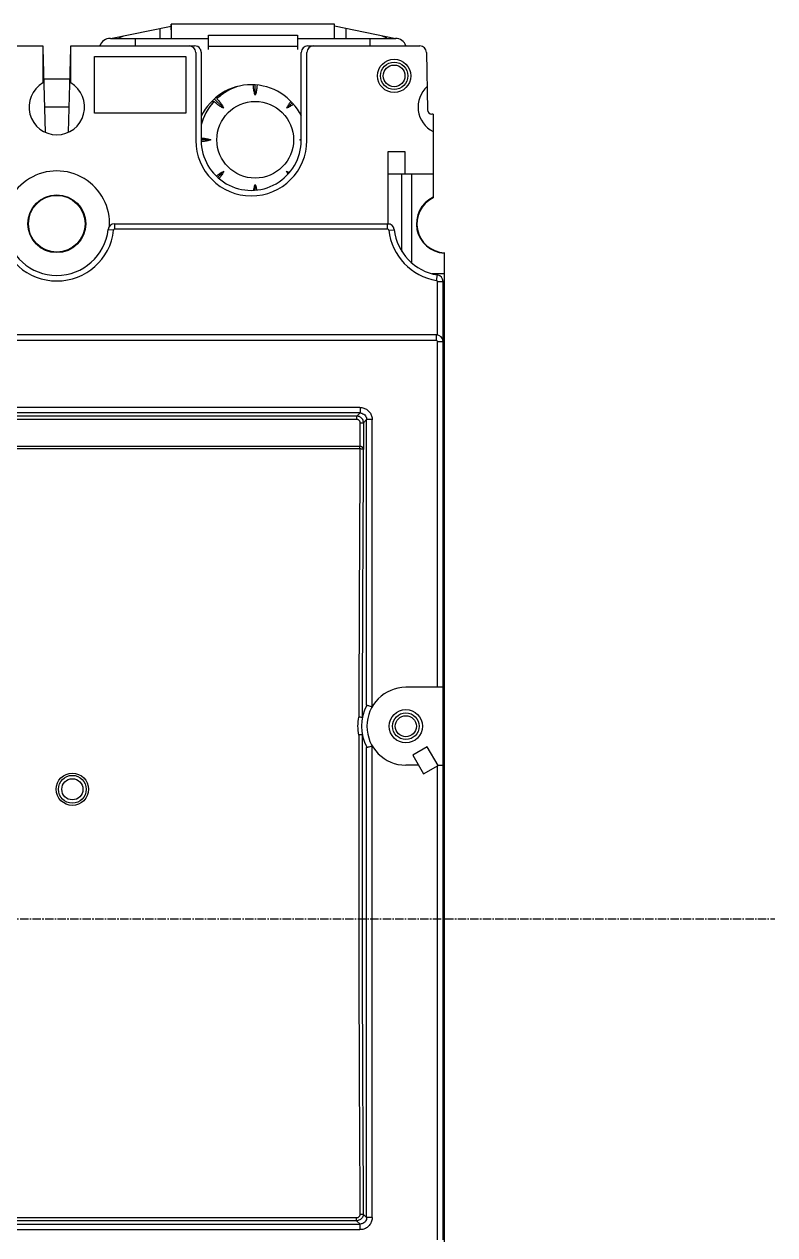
# Model space of a CAD drawing. Extents: x 0 to 148, y 0 to 208.
# Drawn here: x 80.4 to 148, y 74.4 to 183.3 of the extents above; entities that cross this region are included whole.
import ezdxf

# ---------------------------------------------------------------- set-up
doc = ezdxf.new("R2010")
doc.units = 0
doc.linetypes.add('AXES2', pattern=[1.125, 0.75, -0.125, 0.125, -0.125])
doc.layers.add('AXE', color=80, linetype='AXES2')

# ---------------------------------------------------------------- blocks, each defined once
blk = doc.blocks.new('dgjhfdjhfjkkhg')
for p, q in [((8665.81, -2426.28), (8671.28, -2425.18)), ((8670.28, -2426.28), (8670.28, -2425.39)), ((8671.28, -2425), (8671.28, -2426.28)), ((8685.98, -2425), (8671.28, -2425)), ((8671.28, -2425.16), (8671.28, -2425)), ((8674.63, -2427.27), (8674.63, -2426)), ((8674.63, -2426), (8682.63, -2426)), ((8682.63, -2426), (8682.63, -2427.27)), ((8685.98, -2426.28), (8685.98, -2425)), ((8685.98, -2425.16), (8685.98, -2425)), ((8685.98, -2425.16), (8691.5, -2426.28)), ((8686.98, -2425.38), (8686.98, -2426.28)), ((8648.58, -2426.95), (8659.74, -2426.95)), ((8659.74, -2426.95), (8659.74, -2430.29)), ((8662.24, -2430.29), (8662.24, -2426.95)), ((8662.24, -2426.95), (8673.38, -2426.95)), ((8665.81, -2426.28), (8674.63, -2426.28)), ((8668.08, -2426.95), (8668.08, -2426.28)), ((8682.63, -2427), (8674.63, -2427)), ((8682.63, -2426.28), (8691.46, -2426.28)), ((8683.58, -2426.95), (8693.65, -2426.95)), ((8689.18, -2426.95), (8689.18, -2426.28)), ((8659.74, -2427.18), (8659.93, -2434.7)), ((8662.04, -2434.7), (8662.24, -2427.16)), ((8664.39, -2433), (8664.39, -2427.9)), ((8664.39, -2427.9), (8672.59, -2427.9)), ((8672.59, -2427.9), (8672.59, -2433)), ((8673.49, -2427.55), (8673.49, -2435.45)), ((8673.89, -2427.23), (8673.98, -2427.55)), ((8673.98, -2427.55), (8673.98, -2435.45)), ((8682.98, -2435.45), (8682.98, -2427.55)), ((8683.49, -2435.45), (8683.49, -2427.55)), ((8694.25, -2427.54), (8694.34, -2432.71)), ((8662.16, -2429.95), (8659.81, -2429.95)), ((8678.84, -2431.4), (8678.84, -2430.49)), ((8659.87, -2432.45), (8662.1, -2432.45)), ((8674.96, -2431.93), (8675.07, -2432.04)), ((8675.09, -2431.98), (8675, -2431.89)), ((8676.01, -2432.57), (8675.16, -2431.73)), ((8675.35, -2431.59), (8675.42, -2431.66)), ((8675.48, -2431.63), (8675.39, -2431.55)), ((8681.67, -2432.57), (8682.16, -2432.09)), ((8672.59, -2433), (8664.39, -2433)), ((8694.84, -2433.1), (8694.74, -2433.1)), ((8694.84, -2433.1), (8694.84, -2440.62)), ((8674.84, -2435.4), (8673.98, -2435.4)), ((8682.84, -2435.4), (8682.98, -2435.4)), ((8690.79, -2442.95), (8690.79, -2436.45)), ((8690.79, -2436.45), (8692.29, -2436.45)), ((8692.29, -2436.45), (8692.29, -2438.45)), ((8676.01, -2438.23), (8675.47, -2438.77)), ((8681.84, -2438.41), (8681.67, -2438.23)), ((8690.79, -2438.45), (8694.84, -2438.45)), ((8692.04, -2445.44), (8692.04, -2438.45)), ((8692.94, -2446.46), (8692.94, -2438.45)), ((8678.84, -2439.91), (8678.84, -2439.41)), ((8666.2, -2443.45), (8666.2, -2442.95)), ((8666.2, -2442.95), (8690.99, -2442.95)), ((8690.75, -2443.45), (8666.2, -2443.45)), ((8690.75, -2443.45), (8690.75, -2442.95)), ((8690.99, -2442.95), (8690.99, -2443)), ((8666.1, -2443.54), (8665.61, -2443.49)), ((8690.85, -2443.54), (8691.35, -2443.49)), ((8695.84, -2445.55), (8695.84, -2535.48)), ((8695.84, -2447.45), (8694.77, -2447.45)), ((8695.15, -2448.06), (8695.23, -2447.56)), ((8695.24, -2452.96), (8695.24, -2448.15)), ((8695.24, -2448.15), (8695.74, -2448.15)), ((8695.74, -2534.35), (8695.74, -2448.15)), ((8695.14, -2452.95), (8591.84, -2452.95)), ((8695.14, -2453.45), (8695.14, -2452.95)), ((8695.14, -2453.45), (8591.84, -2453.45)), ((8695.24, -2484.65), (8695.24, -2453.55)), ((8695.24, -2453.55), (8695.74, -2453.55)), ((8688.26, -2459.47), (8598.71, -2459.47)), ((8688.27, -2459.47), (8688.27, -2459.97)), ((8688.27, -2459.97), (8598.71, -2459.97)), ((8687.98, -2460.56), (8598.98, -2460.56)), ((8687.98, -2460.26), (8598.99, -2460.26)), ((8688.27, -2459.97), (8687.98, -2460.26)), ((8687.98, -2460.56), (8687.98, -2460.26)), ((8688.28, -2462.95), (8688.28, -2460.85)), ((8688.28, -2460.85), (8688.58, -2460.85)), ((8688.86, -2460.57), (8688.58, -2460.85)), ((8688.58, -2460.85), (8688.58, -2463.25)), ((8688.86, -2486.26), (8688.86, -2460.57)), ((8689.36, -2460.57), (8688.86, -2460.57)), ((8689.36, -2486.39), (8689.36, -2460.58)), ((8598.4, -2462.95), (8688.26, -2462.95)), ((8688.26, -2463.21), (8688.26, -2462.95)), ((8688.26, -2463.21), (8632.41, -2463.21)), ((8688.56, -2463.25), (8688.58, -2463.25)), ((8695.74, -2484.65), (8692.39, -2484.65)), ((8688.86, -2486.26), (8688.86, -2486.26)), ((8688.86, -2532.33), (8688.86, -2490.05)), ((8688.86, -2490.05), (8688.86, -2490.05)), ((8689.36, -2532.33), (8689.36, -2489.92)), ((8694.32, -2490), (8693.02, -2490.75)), ((8695.29, -2491.68), (8694.32, -2490)), ((8693.02, -2490.75), (8693.99, -2492.43)), ((8693.54, -2491.65), (8692.39, -2491.65)), ((8693.99, -2492.43), (8695.29, -2491.68)), ((8695.24, -2534.35), (8695.24, -2491.7)), ((8695.27, -2491.65), (8695.74, -2491.65)), ((8687.96, -2532.63), (8636.06, -2532.63)), ((8687.96, -2532.37), (8636.25, -2532.37)), ((8687.96, -2532.63), (8687.96, -2532.37)), ((8687.96, -2532.63), (8688.27, -2532.93)), ((8688.56, -2532.03), (8688.86, -2532.33)), ((8689.36, -2532.33), (8688.86, -2532.33)), ((8598.71, -2532.93), (8688.27, -2532.93)), ((8598.71, -2533.43), (8688.26, -2533.43))]:
    blk.add_line(p, q)
for points in [[(8688.86, -2486.26), (8688.86, -2486.26), (8688.86, -2486.26), (8688.86, -2486.26)], [(8688.46, -2487.37), (8688.46, -2487.37), (8688.46, -2487.37), (8688.46, -2487.37)], [(8688.86, -2490.05), (8688.86, -2490.05), (8688.86, -2490.05), (8688.86, -2490.05)]]:
    blk.add_lwpolyline(points)
for centre, radius in [((8691.34, -2429.65), 1.5), ((8691.34, -2429.65), 1.23), ((8691.34, -2429.65), 0.975), ((8678.84, -2435.4), 3.45), ((8660.99, -2442.95), 2.6), ((8660.99, -2442.95), 2.55), ((8692.39, -2488.15), 1.5), ((8692.39, -2488.15), 1.2), ((8692.39, -2488.15), 0.95), ((8662.39, -2493.82), 1.45), ((8662.39, -2493.82), 1.25), ((8662.39, -2493.82), 0.95)]:
    blk.add_circle(centre, radius)
for centre, radius, start, end in [((8665.81, -2427.28), 1, 90.0002, 160.8943), ((8667.16, -2427.08), 1, 102.4318, 126.1569), ((8672.89, -2427.55), 0.6, 0.0007, 89.9891), ((8673.38, -2427.55), 0.6, 32.7034, 90.0054), ((8683.58, -2427.55), 0.6, 90.0098, 180.0002), ((8684.09, -2427.55), 0.6, 90.0025, 179.9989), ((8690.11, -2427.09), 1, 55.0271, 77.5109), ((8691.46, -2427.28), 1, 19.1074, 90), ((8693.65, -2427.55), 0.6, 1.0002, 90.0027), ((8660.99, -2432.45), 2.5, 120.0006, 59.9994), ((8678.49, -2435.45), 5, 25.843, 154.1578), ((8678.84, -2435.4), 5.05, 110.0682, 133.058), ((8678.84, -2435.4), 5.05, 108.3956, 131.7236), ((8695.99, -2432.45), 2.5, 132.3068, 242.5678), ((8678.84, -2435.4), 5.05, 136.9422, 164.4353), ((8678.84, -2435.4), 5.05, 138.2766, 164.4976), ((8694.74, -2432.7), 0.4, 181, 270), ((8678.49, -2435.45), 5, 180.0002, 0.0002), ((8678.48, -2435.45), 4.5, 179.9962, 360), ((8660.99, -2442.95), 4.75, 356.59, 183.4099), ((8695.99, -2442.95), 2.65, 115.7193, 266.7552), ((8695.99, -2442.96), 2.6, 116.2586, 266.6862), ((8666.2, -2443.55), 0.6, 90, 173.4376), ((8666.2, -2443.55), 0.1, 90, 173.4376), ((8690.75, -2443.55), 0.6, 6.5374, 90), ((8690.75, -2443.55), 0.1, 6.5374, 90), ((8660.99, -2442.95), 5.15, 186.5624, 353.4376), ((8660.99, -2442.95), 4.65, 186.5624, 353.4376), ((8695.99, -2442.95), 5.17, 186.5374, 260.7182), ((8695.99, -2442.95), 4.67, 186.5374, 260.7182), ((8695.14, -2448.15), 0.6, 0, 80.7182), ((8695.14, -2448.15), 0.1, 0, 80.7182), ((8695.14, -2453.55), 0.6, 0, 90), ((8695.14, -2453.55), 0.1, 0, 90), ((8692.39, -2488.15), 3.5, 90, 270), ((8692.39, -2488.15), 4, 151.6976, 208.3024)]:
    blk.add_arc(centre, radius, start, end)
for points, knots in [([(8671.28, -2425.5), (8671.28, -2425.47), (8671.28, -2425.39), (8671.27, -2425.28), (8671.26, -2425.21), (8671.25, -2425.18)], [0, 0, 0, 0, 0.1067968, 0.2273914, 0.3224654, 0.3224654, 0.3224654, 0.3224654]), ([(8678.84, -2431.4), (8678.8, -2431.29), (8678.74, -2431.06), (8678.69, -2430.75), (8678.67, -2430.55), (8678.67, -2430.47)], [0, 0, 0, 0, 0.3517872, 0.7059577, 0.9498197, 0.9498197, 0.9498197, 0.9498197]), ([(8679.01, -2430.5), (8679, -2430.57), (8678.99, -2430.76), (8678.94, -2431.06), (8678.88, -2431.29), (8678.84, -2431.4)], [0, 0, 0, 0, 0.2133175, 0.5674723, 0.9189504, 0.9189504, 0.9189504, 0.9189504]), ([(8675.07, -2432.04), (8675.07, -2432.04), (8675.08, -2432.02), (8675.08, -2432), (8675.09, -2431.99), (8675.09, -2431.98)], [0, 0, 0, 0, 0.02095836, 0.04193502, 0.06292966, 0.06292966, 0.06292966, 0.06292966]), ([(8675.09, -2431.98), (8675.1, -2431.98), (8675.11, -2431.97), (8675.13, -2431.96), (8675.14, -2431.96), (8675.15, -2431.96)], [0, 0, 0, 0, 0.02108079, 0.04214508, 0.06319282, 0.06319282, 0.06319282, 0.06319282]), ([(8676.01, -2432.57), (8675.9, -2432.52), (8675.7, -2432.41), (8675.41, -2432.2), (8675.23, -2432.04), (8675.15, -2431.96)], [0, 0, 0, 0, 0.351786, 0.705898, 1.063286, 1.063286, 1.063286, 1.063286]), ([(8675.42, -2431.66), (8675.42, -2431.66), (8675.41, -2431.68), (8675.4, -2431.69), (8675.39, -2431.71), (8675.39, -2431.71)], [0, 0, 0, 0, 0.02104995, 0.04211779, 0.06320371, 0.06320371, 0.06320371, 0.06320371]), ([(8675.39, -2431.71), (8675.48, -2431.8), (8675.64, -2431.97), (8675.84, -2432.26), (8675.96, -2432.47), (8676.01, -2432.57)], [0, 0, 0, 0, 0.357721, 0.711816, 1.063293, 1.063293, 1.063293, 1.063293]), ([(8675.42, -2431.66), (8675.43, -2431.65), (8675.44, -2431.65), (8675.46, -2431.64), (8675.47, -2431.64), (8675.48, -2431.63)], [0, 0, 0, 0, 0.02099181, 0.0419653, 0.06292042, 0.06292042, 0.06292042, 0.06292042]), ([(8681.67, -2432.57), (8681.72, -2432.47), (8681.83, -2432.26), (8681.97, -2432.07), (8682.05, -2431.98), (8682.05, -2431.97)], [0, 0, 0, 0, 0.3518006, 0.7059213, 0.7135328, 0.7135328, 0.7135328, 0.7135328]), ([(8682.26, -2432.2), (8682.17, -2432.27), (8681.98, -2432.41), (8681.77, -2432.52), (8681.67, -2432.57)], [0, 0, 0, 0, 0.3454717, 0.6969639, 0.6969639, 0.6969639, 0.6969639]), ([(8673.98, -2435.24), (8674.04, -2435.24), (8674.21, -2435.25), (8674.5, -2435.3), (8674.73, -2435.36), (8674.84, -2435.4)], [0, 0, 0, 0, 0.1658927, 0.5200309, 0.8714951, 0.8714951, 0.8714951, 0.8714951]), ([(8674.84, -2435.4), (8674.73, -2435.44), (8674.5, -2435.51), (8674.27, -2435.54), (8674.15, -2435.56)], [0, 0, 0, 0, 0.3517663, 0.7059288, 0.7059288, 0.7059288, 0.7059288]), ([(8675.35, -2438.67), (8675.37, -2438.65), (8675.48, -2438.56), (8675.7, -2438.4), (8675.9, -2438.28), (8676.01, -2438.23)], [0, 0, 0, 0, 0.089243, 0.4433347, 0.794802, 0.794802, 0.794802, 0.794802]), ([(8676.01, -2438.23), (8675.96, -2438.34), (8675.84, -2438.55), (8675.7, -2438.75), (8675.61, -2438.85), (8675.6, -2438.86)], [0, 0, 0, 0, 0.3517865, 0.7058999, 0.7537515, 0.7537515, 0.7537515, 0.7537515]), ([(8678.71, -2439.92), (8678.72, -2439.86), (8678.75, -2439.69), (8678.8, -2439.52), (8678.84, -2439.41)], [0, 0, 0, 0, 0.1817613, 0.5332385, 0.5332385, 0.5332385, 0.5332385]), ([(8678.84, -2439.41), (8678.88, -2439.52), (8678.92, -2439.68), (8678.96, -2439.84), (8678.96, -2439.89)], [0, 0, 0, 0, 0.3517875, 0.5004497, 0.5004497, 0.5004497, 0.5004497]), ([(8688.26, -2459.47), (8688.38, -2459.47), (8688.61, -2459.51), (8688.92, -2459.67), (8689.17, -2459.92), (8689.33, -2460.23), (8689.36, -2460.46), (8689.36, -2460.58)], [0, 0, 0, 0, 0.340671, 0.687476, 1.036008, 1.382788, 1.724145, 1.724145, 1.724145, 1.724145]), ([(8688.58, -2460.85), (8688.58, -2460.81), (8688.57, -2460.71), (8688.52, -2460.56), (8688.42, -2460.43), (8688.29, -2460.33), (8688.14, -2460.27), (8688.04, -2460.26), (8687.98, -2460.26)], [0, 0, 0, 0, 0.142156, 0.2977724, 0.4607891, 0.6256137, 0.7868498, 0.9386372, 0.9386372, 0.9386372, 0.9386372]), ([(8688.28, -2460.85), (8688.28, -2460.83), (8688.28, -2460.78), (8688.25, -2460.71), (8688.2, -2460.64), (8688.14, -2460.59), (8688.06, -2460.56), (8688.01, -2460.56), (8687.98, -2460.56)], [0, 0, 0, 0, 0.0711985, 0.1490767, 0.2305917, 0.3129727, 0.3935624, 0.4694722, 0.4694722, 0.4694722, 0.4694722]), ([(8688.27, -2459.97), (8688.33, -2459.97), (8688.45, -2459.99), (8688.62, -2460.08), (8688.76, -2460.22), (8688.85, -2460.39), (8688.86, -2460.51), (8688.86, -2460.57)], [0, 0, 0, 0, 0.1847388, 0.3739134, 0.5640053, 0.7532752, 0.9383184, 0.9383184, 0.9383184, 0.9383184]), ([(8688.27, -2462.95), (8688.31, -2462.95), (8688.37, -2462.97), (8688.46, -2463.01), (8688.52, -2463.08), (8688.57, -2463.16), (8688.58, -2463.22), (8688.58, -2463.25)], [0, 0, 0, 0, 0.1058897, 0.1979548, 0.2888815, 0.3803438, 0.4759372, 0.4759372, 0.4759372, 0.4759372]), ([(8688.41, -2462.99), (8688.46, -2463.02), (8688.54, -2463.1), (8688.56, -2463.2), (8688.56, -2463.25)], [0, 0, 0, 0, 0.1552175, 0.3104991, 0.3104991, 0.3104991, 0.3104991]), ([(8688.26, -2463.21), (8688.24, -2467.22), (8688.2, -2475.25), (8688.17, -2483.29), (8688.16, -2487.33)], [0, 0, 0, 0, 12.016972, 24.11603, 24.11603, 24.11603, 24.11603]), ([(8688.56, -2463.25), (8688.56, -2463.24), (8688.49, -2463.23), (8688.4, -2463.21), (8688.31, -2463.21), (8688.26, -2463.21)], [0, 0, 0, 0, 0.0492563, 0.1595612, 0.3059499, 0.3059499, 0.3059499, 0.3059499]), ([(8688.56, -2463.25), (8688.55, -2465.92), (8688.52, -2471.27), (8688.48, -2479.31), (8688.47, -2484.68), (8688.46, -2487.37)], [0, 0, 0, 0, 8.001775, 16.039848, 24.11434, 24.11434, 24.11434, 24.11434]), ([(8688.86, -2486.26), (8688.88, -2486.26), (8688.93, -2486.27), (8689.04, -2486.3), (8689.19, -2486.34), (8689.3, -2486.37), (8689.36, -2486.39)], [0, 0, 0, 0, 0.0469811, 0.1622253, 0.3268584, 0.5162976, 0.5162976, 0.5162976, 0.5162976]), ([(8688.16, -2488.94), (8688.11, -2488.67), (8688.06, -2488.13), (8688.11, -2487.59), (8688.16, -2487.33)], [0, 0, 0, 0, 0.809574, 1.620943, 1.620943, 1.620943, 1.620943]), ([(8688.46, -2487.37), (8688.45, -2487.36), (8688.39, -2487.36), (8688.3, -2487.34), (8688.21, -2487.33), (8688.16, -2487.33)], [0, 0, 0, 0, 0.0458528, 0.1561509, 0.3029327, 0.3029327, 0.3029327, 0.3029327]), ([(8688.16, -2488.94), (8688.15, -2492.55), (8688.15, -2499.76), (8688.16, -2510.57), (8688.2, -2521.34), (8688.24, -2528.5), (8688.26, -2532.07)], [0, 0, 0, 0, 10.824513, 21.640933, 32.420367, 43.133208, 43.133208, 43.133208, 43.133208]), ([(8688.46, -2488.92), (8688.46, -2488.91), (8688.38, -2488.94), (8688.3, -2488.92), (8688.21, -2488.94), (8688.16, -2488.94)], [0, 0, 0, 0, 0.0431041, 0.151609, 0.3004634, 0.3004634, 0.3004634, 0.3004634]), ([(8688.46, -2488.92), (8688.45, -2492.53), (8688.45, -2499.74), (8688.46, -2510.54), (8688.5, -2521.3), (8688.54, -2528.46), (8688.56, -2532.03)], [0, 0, 0, 0, 10.815967, 21.625792, 32.397815, 43.105804, 43.105804, 43.105804, 43.105804]), ([(8688.86, -2490.05), (8688.88, -2490.05), (8688.93, -2490.03), (8689.04, -2490.01), (8689.19, -2489.97), (8689.3, -2489.94), (8689.36, -2489.92)], [0, 0, 0, 0, 0.0469811, 0.1622253, 0.3268584, 0.5162976, 0.5162976, 0.5162976, 0.5162976]), ([(8688.56, -2532.03), (8688.56, -2532.08), (8688.55, -2532.19), (8688.49, -2532.34), (8688.38, -2532.47), (8688.25, -2532.56), (8688.11, -2532.62), (8688.01, -2532.63), (8687.96, -2532.63)], [0, 0, 0, 0, 0.1533668, 0.3173185, 0.4837456, 0.6461216, 0.7994541, 0.9391682, 0.9391682, 0.9391682, 0.9391682]), ([(8688.26, -2532.07), (8688.26, -2532.1), (8688.25, -2532.15), (8688.22, -2532.23), (8688.17, -2532.29), (8688.11, -2532.34), (8688.04, -2532.37), (8687.99, -2532.37), (8687.96, -2532.37)], [0, 0, 0, 0, 0.0770827, 0.1592734, 0.2425345, 0.3236983, 0.4003666, 0.4703099, 0.4703099, 0.4703099, 0.4703099]), ([(8688.56, -2532.03), (8688.56, -2532.04), (8688.49, -2532.05), (8688.4, -2532.07), (8688.31, -2532.07), (8688.26, -2532.07)], [0, 0, 0, 0, 0.0490873, 0.1593488, 0.30573, 0.30573, 0.30573, 0.30573]), ([(8689.36, -2532.33), (8689.36, -2532.44), (8689.33, -2532.68), (8689.17, -2532.99), (8688.92, -2533.24), (8688.61, -2533.4), (8688.38, -2533.43), (8688.26, -2533.43)], [0, 0, 0, 0, 0.341065, 0.687538, 1.035773, 1.382295, 1.722744, 1.722744, 1.722744, 1.722744]), ([(8688.86, -2532.33), (8688.86, -2532.39), (8688.85, -2532.52), (8688.76, -2532.69), (8688.62, -2532.83), (8688.45, -2532.91), (8688.33, -2532.93), (8688.27, -2532.93)], [0, 0, 0, 0, 0.1850432, 0.3743131, 0.564405, 0.7535797, 0.9383184, 0.9383184, 0.9383184, 0.9383184]), ([(8688.27, -2533.43), (8688.27, -2533.37), (8688.27, -2533.25), (8688.27, -2533.1), (8688.27, -2533), (8688.27, -2532.95), (8688.27, -2532.93)], [0, 0, 0, 0, 0.1862946, 0.3457605, 0.4554345, 0.4995263, 0.4995263, 0.4995263, 0.4995263])]:
    blk.add_open_spline(points, degree=3, knots=knots)
for points in [[(8674.15, -2435.56), (8674.1, -2435.56), (8674.05, -2435.57), (8674, -2435.57)], [(8682.84, -2435.4), (8682.89, -2435.39), (8682.93, -2435.37), (8682.98, -2435.36)], [(8682.98, -2435.45), (8682.93, -2435.44), (8682.89, -2435.42), (8682.84, -2435.4)], [(8681.79, -2438.47), (8681.75, -2438.39), (8681.71, -2438.31), (8681.67, -2438.23)], [(8681.67, -2438.23), (8681.74, -2438.27), (8681.81, -2438.31), (8681.89, -2438.35)], [(8688.26, -2462.95), (8688.29, -2462.95), (8688.31, -2462.96), (8688.33, -2462.96)], [(8688.33, -2462.96), (8688.36, -2462.97), (8688.39, -2462.98), (8688.41, -2462.99)]]:
    blk.add_open_spline(points, degree=3)
at = {"layer": 'AXE'}
blk.add_line((8577.81, -2505.46), (8725.58, -2505.46), dxfattribs=at)

msp = doc.modelspace()

# ---------------------------------------------------------------- block references
msp.add_blockref('dgjhfdjhfjkkhg', (-8577.62, 2608.31))

doc.saveas('drawing.dxf')
